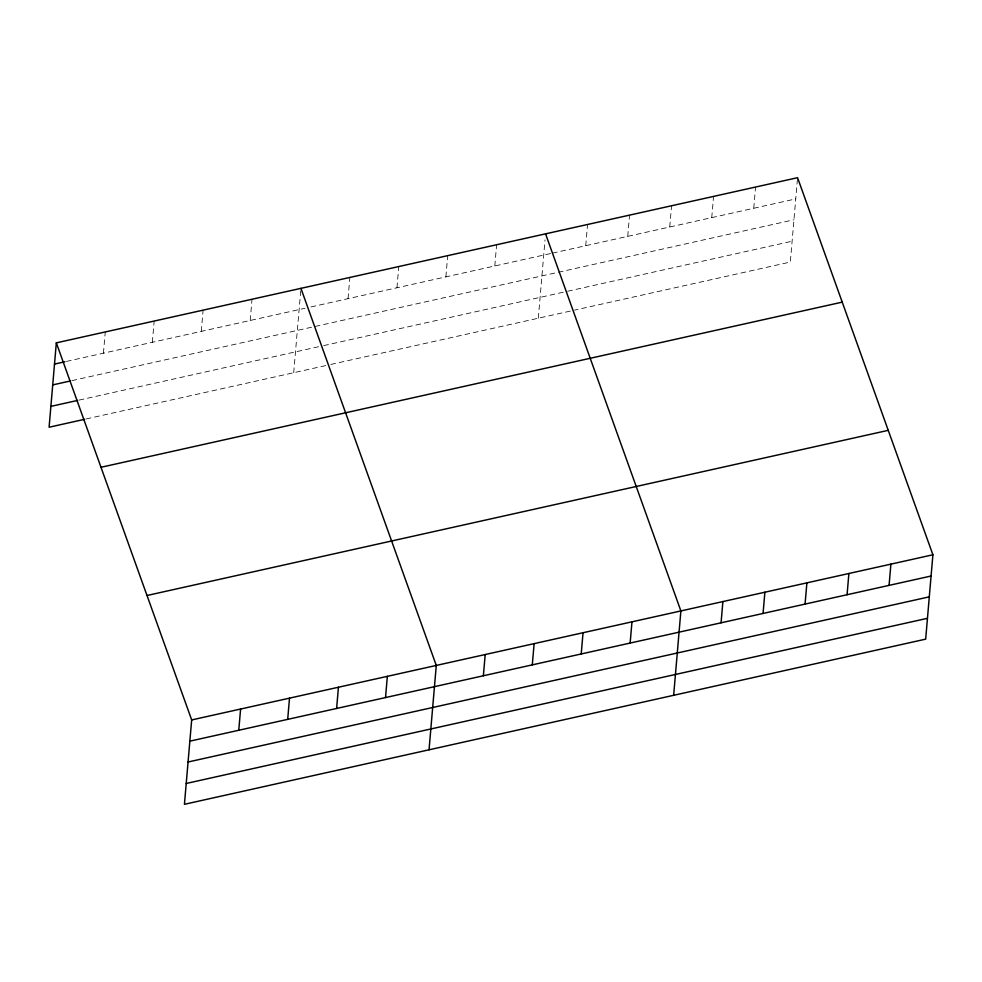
<?xml version="1.0" encoding="UTF-8"?>
<svg xmlns="http://www.w3.org/2000/svg" width="982" height="982" viewBox="0 0 982 982"><rect width="100%" height="100%" fill="white"/><g stroke="black" fill="none" stroke-linecap="round" stroke-linejoin="round"><path stroke-width="0.74" stroke-dasharray="4.91 3.68" d="M103.429 353.176L105.258 331.953M152.357 342.276L154.174 321.053M201.273 331.376L203.102 310.152M250.201 320.476L252.018 299.252M293.704 372.718L300.811 289.862M348.045 298.675L349.862 277.44M396.961 287.775L398.778 266.539M445.877 276.875L447.706 255.639M494.805 265.975L496.622 244.739M538.308 318.217L545.022 239.915M585.726 245.709L587.543 224.485M627.731 236.355L629.548 215.132M669.736 227.002L671.553 205.766M711.741 217.636L713.558 196.412M753.746 208.282L755.563 187.046M797.433 179.203L790.326 262.059L574.519 310.152M66.371 361.437L305.046 308.25M310.975 306.936L550.963 253.454M552.412 253.135L795.739 198.916M71.993 380.623L793.959 219.759M79.051 400.104L322.182 345.934M323.655 345.603L566.172 291.568M567.621 291.249L792.118 241.228M86.158 418.958L329.289 364.788M330.762 364.457L573.071 310.472"/><path stroke-width="1.47" d="M56.33 342.853L191.674 719.941L184.432 804.307L925.67 639.147L932.9 554.781L797.568 177.693L56.33 342.853L49.1 427.219L84.673 419.289M238.773 730.264L240.59 709.041M287.689 719.364L289.506 698.141M336.617 708.464L338.434 687.24M385.533 697.564L387.35 676.34M429.048 749.806L436.278 665.44L300.934 288.352M483.377 675.763L485.194 654.54M532.293 664.863L534.122 643.64M581.221 653.963L583.038 632.739M630.137 643.063L631.966 621.839M673.652 695.305L680.882 610.939L545.55 233.839M721.07 622.809L722.887 601.573M763.063 613.443L764.892 592.22M805.068 604.09L806.885 582.854M847.073 594.724L848.89 573.5M889.078 585.37L890.895 564.147M54.513 364.077L64.886 361.769M52.721 384.907L70.52 380.942M50.892 406.376L77.566 400.435M100.999 467.285L842.225 302.137M147.005 595.497L888.244 430.337M191.674 719.941L932.9 554.781M189.845 741.164L931.083 576.017M188.065 762.007L929.291 596.847M186.224 783.476L927.45 618.316"/></g></svg>
